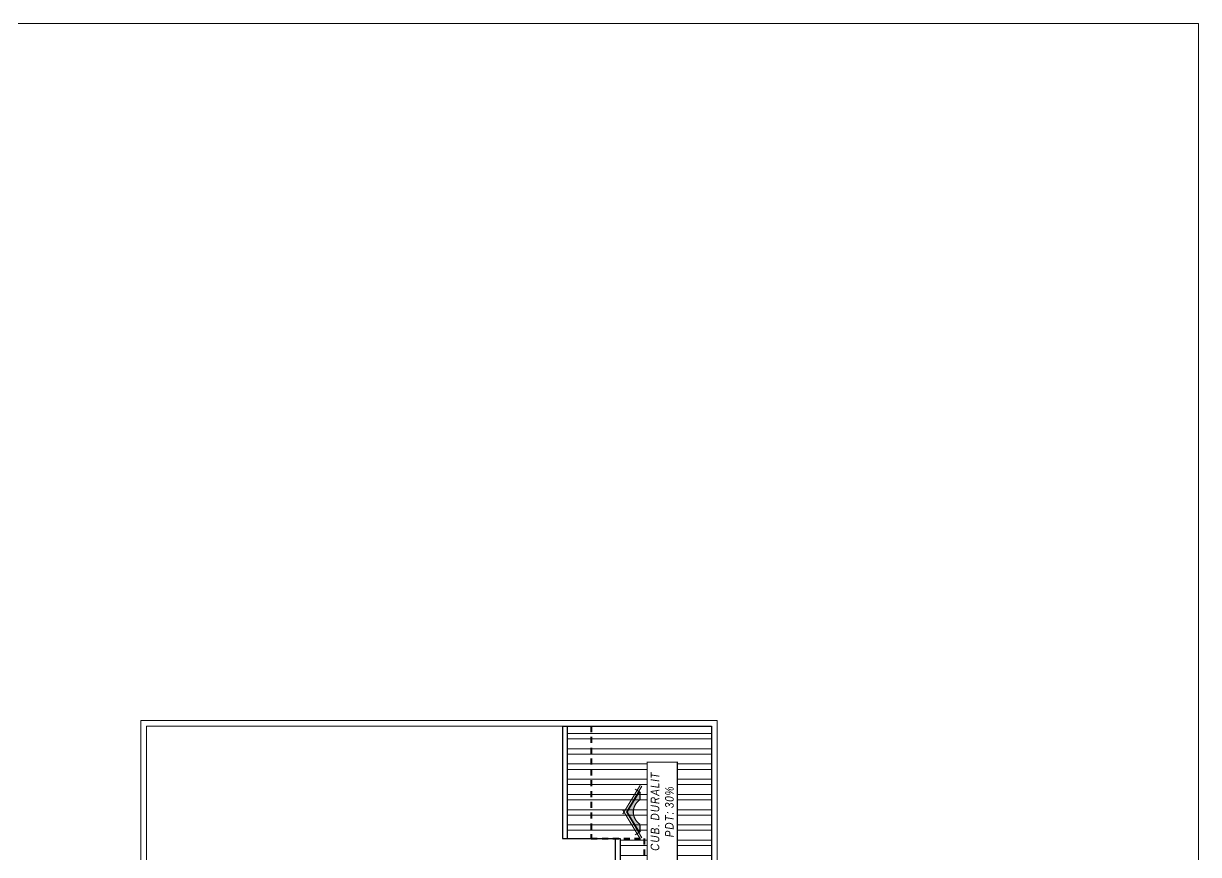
# Model space of a CAD drawing. Header units: metres. Extents: x 539 to 782, y 164 to 633.
# Drawn here: x 713.33 to 737.79, y 240.55 to 257.85 of the extents above; entities that cross this region are included whole.
import ezdxf

# ---------------------------------------------------------------- set-up
doc = ezdxf.new("R2010")
doc.units = ezdxf.units.M
doc.linetypes.add('HIDDEN', pattern=[0.375, 0.25, -0.125])
for name, color, linetype, lineweight in [('01', 1, 'Continuous', 9), ('02', 2, 'Continuous', 20), ('03', 3, 'Continuous', 30), ('CUBIERTA', 214, 'Continuous', 20), ('MURO', 4, 'Continuous', 60), ('Plano d Sitio', 45, 'Continuous', 20)]:
    doc.layers.add(name, color=color, linetype=linetype, lineweight=lineweight)
doc.styles.add('ARIAL', font='ariali.ttf')

msp = doc.modelspace()

# ---------------------------------------------------------------- hatches: boundary and pattern name
at = {"layer": '02'}
h = msp.add_hatch(color=256, dxfattribs=at)
h.dxf.hatch_style = 1
edge = h.paths.add_edge_path()
edge.add_arc((726.3264541829557, 241.4338941208773), 0.3023999999996931, 122.54687965860981, 179.9999999992945, ccw=False)
edge.add_line((726.1637661596656, 241.6888026673753), (726.163812952956, 241.8442139341471))
edge.add_line((726.163812952956, 241.8442139341471), (726.1503701123036, 241.8523517764945))
edge.add_line((726.1503701123036, 241.8523517764945), (725.897394171179, 241.433894120881))
edge.add_line((725.897394171179, 241.433894120881), (726.1503745518296, 241.0154291216689))
edge.add_line((726.1503745518296, 241.0154291216689), (726.1635658125313, 241.0234038152751))
edge.add_line((726.1635658125313, 241.0234038152751), (726.1636126866676, 241.1790835891418))
edge.add_arc((726.3264541829567, 241.4338941208841), 0.302400000000738, 180.0000000005923, 237.4186175919951, ccw=False)
at = {"layer": 'CUBIERTA'}
h = msp.add_hatch(dxfattribs=at)
h.set_pattern_fill('STEEL,_O', color=256, scale=0.1, angle=135)
h.set_pattern_definition([(180, (-715.7695879070288, -243.3407509537875), (-5.551115123125783e-17, -0.3175), []), (180, (-715.8818411085422, -243.4530041553008), (-5.551115123125783e-17, -0.3175), [])])
h.paths.add_polyline_path([(727.6495879070287, 243.2207509537874), (724.6495879070294, 243.2207509537875), (724.6495879070294, 240.8806919561995), (725.749587906595, 240.8806919561994), (725.749587906595, 239.3806919561994), (727.6495879070287, 239.3806919561993)])
h.paths.add_polyline_path([(726.9411912511421, 242.4724445703626), (726.9411912511418, 240.4254606360894), (726.3113508998995, 240.4254606360894), (726.3113508998997, 242.4724445703626)], flags=16)

# ---------------------------------------------------------------- linework, layer by layer
at = {"layer": '01'}
msp.add_lwpolyline([(602.0391835049804, 257.8513608069128), (737.7917185093768, 257.8513608069128), (737.7917185093768, 163.9429756973037), (602.0391835049804, 163.9429756973037)], close=True, dxfattribs=at)
at = {"layer": '02'}
for p, q in [((725.88056727307, 241.433894120881), (726.2043755205409, 241.969518336776)), ((726.1735086181848, 241.8418334071169), (726.0642650060615, 241.9078759450361)), ((725.88056727307, 241.433894120881), (726.2043755205411, 240.898269904985)), ((726.1735086181848, 241.0259548346446), (726.0642650060618, 240.959912296725))]:
    msp.add_line(p, q, dxfattribs=at)
at = {"layer": '02', "const_width": 0.024}
for points in [[(726.168191476218, 241.9914230694951), (725.8048622352785, 241.3912422252263)], [(725.8048879334021, 241.4765915973569), (726.1678556876393, 240.8761920699301)]]:
    msp.add_lwpolyline(points, dxfattribs=at)
msp.add_lwpolyline([(726.024054182956, 241.433894120881, -0.2560733397626988), (726.1637661596656, 241.6888026673753), (726.163812952956, 241.8442139341471), (726.1503701123036, 241.8523517764945), (725.897394171179, 241.433894120881), (726.1503745518296, 241.0154291216689), (726.1635658125313, 241.0234038152751), (726.1636126866676, 241.1790835891418, -0.2559129274228076)], format="xyb", close=True, dxfattribs=at)
at = {"layer": '03'}
for p, q in [((724.5495879070295, 243.2207509537875), (724.5495879070295, 240.8806919561995)), ((724.5495879070295, 243.2207509537875), (727.649587907029, 243.2207509537875)), ((724.6495879070294, 243.2207509537875), (724.6495879070294, 240.8806919561995)), ((727.649587907029, 243.2207509537875), (727.6495879070287, 239.3806919561993)), ((724.5495879070295, 240.8806919561995), (725.749587906595, 240.8806919561994)), ((725.6495879065951, 240.8806919561995), (725.6495879065951, 239.3806919561994)), ((725.749587906595, 240.8806919561995), (725.749587906595, 239.3806919561994))]:
    msp.add_line(p, q, dxfattribs=at)
at = {"layer": '03', "const_width": 0.024}
msp.add_lwpolyline([(726.9411912511421, 242.4724445703626), (726.9411912511418, 240.4254606360894), (726.3113508998995, 240.4254606360894), (726.3113508998997, 242.4724445703626)], close=True, dxfattribs=at)
at = {"layer": 'MURO', "linetype": 'HIDDEN', "lineweight": 40, "ltscale": 0.5}
for p, q in [((725.1495879070287, 243.2207509537875), (725.1495879070287, 240.8807509537876)), ((725.1495879070287, 240.8807509537876), (726.2495879070289, 240.8807509537876)), ((726.2495879070289, 240.8807509537876), (726.2495879070289, 239.3806919561994))]:
    msp.add_line(p, q, dxfattribs=at)
at = {"layer": 'Plano d Sitio'}
for p, q in [((727.7695879070288, 243.3407509537875), (715.7695879070288, 243.3407509537875)), ((715.7695879070288, 243.3407509537875), (715.7695879070288, 227.3407509537874)), ((727.649587907029, 243.2207509537875), (715.8895879070287, 243.2207509537874)), ((715.8895879070287, 243.2207509537874), (715.8895879070287, 227.3407509537874)), ((727.649587907029, 243.2207509537875), (727.649587907029, 237.0607509537874)), ((727.7695879070288, 243.3407509537874), (727.7695879070288, 237.0607509537874))]:
    msp.add_line(p, q, dxfattribs=at)

# ---------------------------------------------------------------- texts
at = {"layer": '03', "insert": (726.6262710755211, 241.448952603226), "char_height": 0.18, "width": 2.046983934273324, "attachment_point": 5, "rotation": 90.00000000000674, "style": 'ARIAL'}
msp.add_mtext('{\\fArial Narrow|b0|i1|c0|p34;\\T1.15;CUB. DURALIT \\PPDT: 30%}', dxfattribs=at)

doc.saveas('drawing.dxf')
